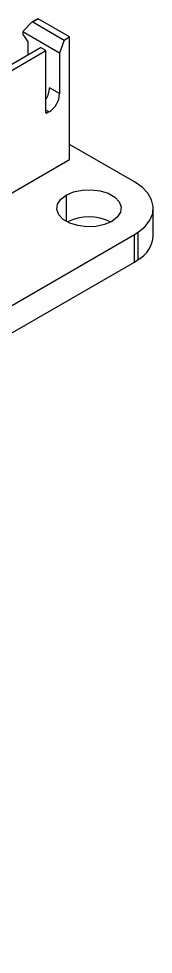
# Model space of a CAD drawing. Header units: millimetres. Extents: x -28 to 252, y 0 to 206.
# Drawn here: x 158.41 to 164.69, y 143.98 to 187.56 of the extents above; entities that cross this region are included whole.
import ezdxf

# ---------------------------------------------------------------- set-up
doc = ezdxf.new("R2010")
doc.units = ezdxf.units.MM

msp = doc.modelspace()

# ---------------------------------------------------------------- linework, layer by layer
at = {"color": 7, "linetype": 'Continuous', "lineweight": 25}
for p, q in [((158.629, 186.979), (159.031, 187.405)), ((159.031, 187.405), (159.071, 187.413)), ((159.301, 187.562), (159.041, 187.412)), ((159.071, 187.413), (159.326, 187.56)), ((159.071, 187.413), (160.535, 186.568)), ((160.79, 186.715), (159.326, 187.56)), ((160.323, 185.955), (158.605, 186.947)), ((158.649, 186.764), (158.838, 186.486)), ((160.535, 186.568), (160.323, 185.955)), ((160.535, 186.568), (160.79, 186.715)), ((160.79, 180.999), (160.79, 186.715)), ((156.759, 184.682), (159.432, 186.225)), ((158.838, 186.486), (158.838, 185.882)), ((159.687, 186.078), (159.432, 186.225)), ((156.759, 184.388), (159.687, 186.078)), ((159.687, 183.179), (159.687, 186.078)), ((160.323, 185.955), (160.323, 184.077)), ((160.323, 184.077), (159.856, 184.347)), ((159.828, 183.22), (159.687, 183.302)), ((159.722, 183.159), (159.687, 183.179)), ((159.828, 183.22), (159.722, 183.159)), ((163.816, 179.962), (160.79, 181.709)), ((157.707, 179.219), (160.79, 180.999)), ((160.634, 179.35), (160.634, 178.125)), ((164.695, 177.455), (164.695, 178.737)), ((107.955, 145.265), (163.816, 177.513)), ((163.816, 177.513), (163.993, 177.624)), ((163.816, 176.231), (163.816, 177.513)), ((163.993, 176.342), (163.993, 177.624)), ((107.955, 143.983), (163.816, 176.231)), ((163.816, 176.231), (163.993, 176.342))]:
    msp.add_line(p, q, dxfattribs=at)
at = {"color": 7, "linetype": 'Continuous', "lineweight": 25, "flags": 128}
for points in [[(160.634, 179.35), (160.976, 179.497), (161.376, 179.584), (161.802, 179.601), (162.219, 179.549), (162.594, 179.431), (162.896, 179.256), (163.1, 179.04), (163.191, 178.799), (163.161, 178.553), (163.011, 178.322), (162.756, 178.125), (162.414, 177.977), (162.014, 177.891), (161.588, 177.874), (161.171, 177.926), (160.796, 178.044), (160.494, 178.219), (160.29, 178.435), (160.199, 178.676), (160.229, 178.922), (160.378, 179.152), (160.634, 179.35)], [(163.993, 177.624), (164.309, 177.888), (164.536, 178.181), (164.665, 178.493), (164.692, 178.813), (164.617, 179.131), (164.441, 179.435), (164.171, 179.715), (163.816, 179.962)]]:
    msp.add_lwpolyline(points, dxfattribs=at)
at = {"color": 7, "linetype": 'Continuous', "lineweight": 25}
for centre, radius, start, end in [((159.311, 187.539), 0.0252, 54.4628, 114.2268), ((158.774, 186.842), 0.199, 136.8489, 148.2083), ((158.835, 186.906), 0.234, 169.7919, 217.3327), ((158.824, 184.386), 1.033, 326.6207, 357.7941), ((159.249, 184.126), 1.076, 302.6055, 357.3945), ((159.708, 183.176), 0.0218, 170.786, 309.2033), ((161.695, 176.042), 2.289, 63.8566, 116.1434), ((163.303, 177.555), 1.396, 299.6459, 355.8933)]:
    msp.add_arc(centre, radius, start, end, dxfattribs=at)

doc.saveas('drawing.dxf')
